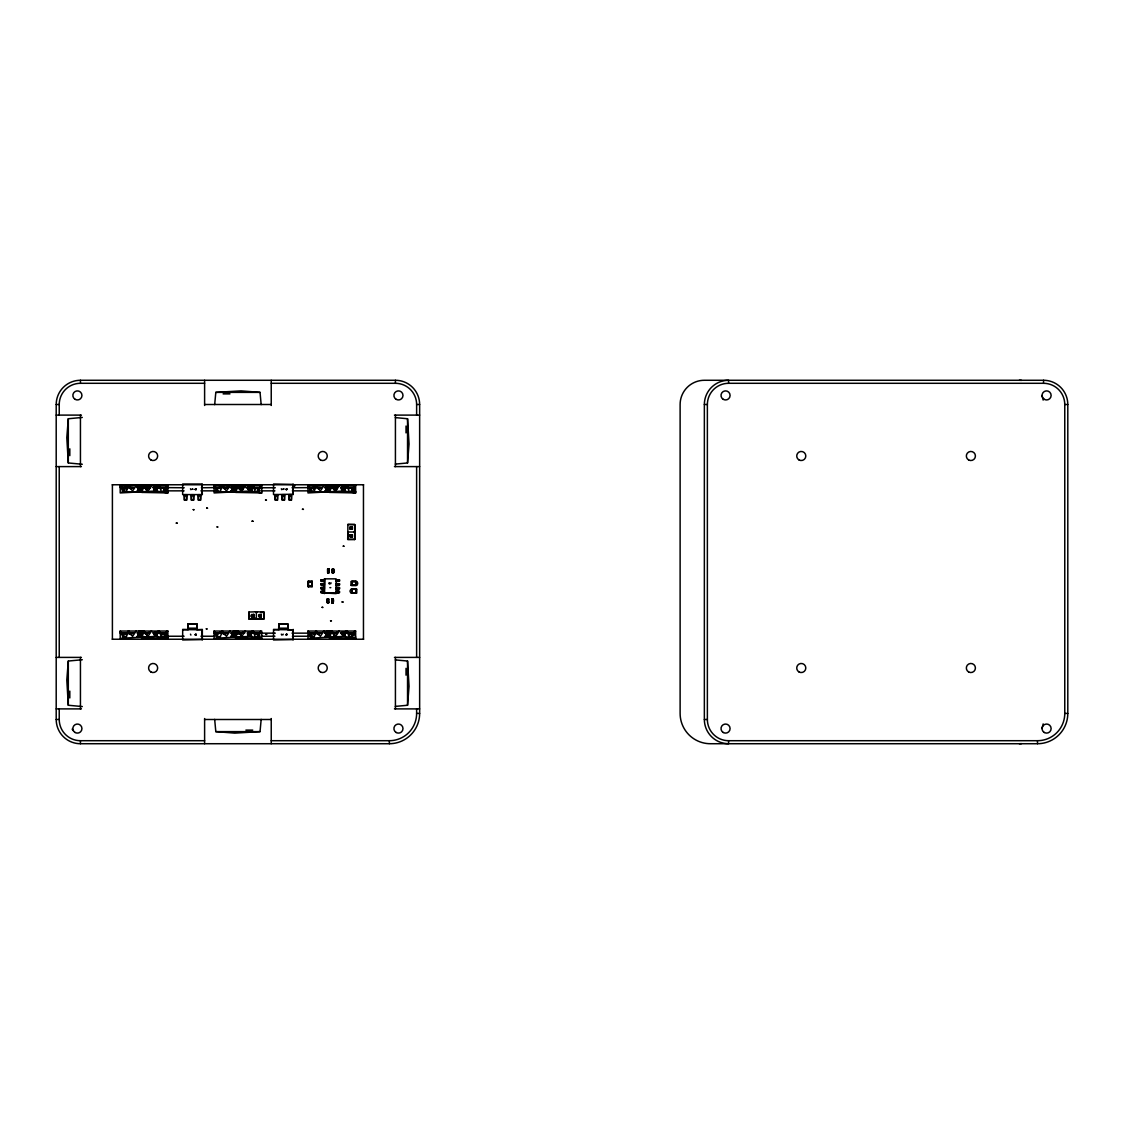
<?xml version="1.0" encoding="UTF-8"?>
<svg xmlns="http://www.w3.org/2000/svg" width="1124" height="1124" viewBox="0 0 1124 1124"><rect width="100%" height="100%" fill="white"/><g stroke="black" fill="none" stroke-linecap="round" stroke-linejoin="round"><path stroke-width="1.5" d="M186.654 499.126L186.71 494.701L184.336 494.701L184.406 500.039L186.654 500.082L186.71 494.701M187.961 628.176L187.961 623.918L197.023 623.946L197.107 629.299L187.764 629.384L187.961 628.176L197.037 628.19L197.107 629.299M193.693 494.701L193.623 500.082L191.389 500.054L191.305 494.701L193.693 494.701L193.623 500.039L191.375 500.039L191.305 494.701M200.606 499.126L200.662 494.701L198.288 494.701L198.358 500.039L200.606 500.082L200.662 494.701M201.969 639.598L182.65 639.963L182.678 629.398L201.969 629.777L202.334 639.992L202.334 629.412L196.812 629.763M201.969 494.223L202.334 484.023L182.678 484.008L182.65 494.588L202.334 494.602L201.969 484.388M277.516 499.126L277.572 494.701L275.197 494.701L275.268 500.039L277.516 500.082L277.572 494.701M278.822 628.176L278.836 623.918L287.885 623.946L287.969 629.299L278.626 629.384L278.822 628.176L287.913 628.19L287.969 629.299M284.555 494.701L284.484 500.082L282.25 500.054L282.18 494.701L284.555 494.701L284.484 500.039L282.236 500.039L282.18 494.701M291.467 499.126L291.523 494.701L289.149 494.701L289.219 500.039L291.467 500.082L291.523 494.701M292.83 639.598L273.511 639.963L273.539 629.398L292.83 629.777L293.195 639.992L293.195 629.412M292.844 494.223L273.511 494.588L273.539 484.008L292.83 484.402L293.195 494.602L293.195 484.023M321 579.872L324.33 579.689L321.028 579.872L321 581.052L324.33 581.178L321.028 581.052M331.917 598.881C335.458 597.462 331.861 608.548 333.224 598.923L331.763 598.881M335.514 593.022L324.977 593.022L336.132 593.612L336.118 578.846L324.358 578.846L324.358 593.627L324.977 579.45M339.476 592.601L336.146 592.798L339.462 592.601L339.462 591.421L336.146 591.294L339.476 591.421M354.833 539.422L347.836 539.478L347.864 524.458L354.833 524.571L354.833 539.422L347.681 539.422L347.864 532.003L354.65 532.003L354.65 539.534M351.77 593.093L351.784 589.173L356.013 589.159L356.013 593.093L351.77 593.093L351.77 589.159M351.77 585.407L351.784 581.473L356.013 581.473L356.013 585.407L351.77 585.407L351.77 581.473M354.65 532.003L354.692 524.515L347.864 524.458M355.999 593.093L356.013 589.159M355.999 585.393L356.013 581.473M333.547 572.734C336.554 569.615 330.358 568.308 333.603 568.927L333.603 572.762L332.297 572.818L333.617 572.776L332.142 572.818M324.33 587.445L321.014 587.557L321.028 588.751L322.504 588.765L322.504 587.557L324.33 587.445L324.33 588.878L321 588.751L321.014 587.557L322.504 587.557M324.33 583.595L321.014 583.707L321.028 584.902L322.504 584.916L322.504 583.707L324.33 583.595L324.33 585.028L321 584.902L321.014 583.707L322.504 583.707M322.504 581.066L322.518 579.872M337.973 588.765L337.987 587.557L339.462 587.571L339.476 588.765L336.146 588.892L336.146 587.445L339.476 587.571L339.462 588.751L336.146 588.892M337.973 584.916L337.987 583.707L339.462 583.721L339.476 584.916L336.146 585.042L336.146 583.595L339.476 583.721L339.462 584.902L336.146 585.042M337.973 581.066L337.987 579.858L339.462 579.872L339.476 581.066L336.16 581.066L336.146 579.745L339.476 579.872L339.462 581.052L336.16 581.066M337.973 592.615L337.987 591.407M324.33 591.421L321 591.421L321.028 592.601L322.49 592.615L322.504 591.393L324.33 591.421L324.33 592.727L321 592.601L321 591.421L322.504 591.393M137.086 487.535L141.694 487.535L141.694 489.909L138.126 491.23L138.364 488.701L143.886 485.68L146.064 488.701L151.571 485.68L147.932 490.991L143.886 485.68L138.168 487.282L138.126 491.23L142.003 492.396L167.869 492.944L167.869 485.68L120.198 485.68L120.198 492.944L156.152 490.991L167.869 492.944M137.086 632.924L141.694 632.91L141.694 635.299L138.126 636.606L138.364 634.091L143.886 631.056L146.064 634.091L151.571 631.056L147.932 636.381L143.886 631.056L138.168 632.672L138.126 636.606L142.003 637.772L167.869 638.32L167.869 631.056L120.198 631.056L120.198 638.32L156.152 636.381L167.869 638.32M230.982 487.535L239.96 488.701L245.468 485.68L241.829 490.991L237.768 485.68L232.064 487.282L232.008 491.23L235.9 492.396L261.766 492.944L261.766 485.68L214.094 485.68L214.094 492.944L250.034 490.991L261.766 492.944M230.982 632.924L239.96 634.091L245.468 631.056L241.829 636.381L237.768 631.056L232.064 632.672L232.008 636.606L235.9 637.772L261.766 638.32L261.766 631.056L214.094 631.056L214.094 638.32L250.034 636.381L261.766 638.32M337.172 488.701L337.172 487.549L329.487 487.535L329.487 489.909L325.904 491.23L326.157 488.701L331.664 485.68L333.842 488.701L339.364 485.68L335.725 490.991L331.664 485.68L325.96 487.282L325.904 491.23L329.782 492.396L355.648 492.944L355.648 485.68L307.976 485.68L307.976 492.944L343.93 490.991L355.648 492.944M337.172 632.924L329.487 632.91L329.487 635.299L325.904 636.606L326.157 634.091L331.664 631.056L333.842 634.091L339.364 631.056L335.725 636.381L331.664 631.056L325.96 632.672L325.904 636.606L329.782 637.772L355.648 638.32L355.648 631.056L307.976 631.056L307.976 638.32L343.93 636.381L355.648 638.32M260.838 612.102L263.803 612.032L263.873 619.029L248.84 619.001L248.966 612.032L257.298 611.751L263.929 612.215L263.803 619.183L248.769 618.762L248.966 612.032M251.65 616.458C255.71 618.607 249.022 612.847 251.481 616.669L253.602 616.669L253.602 614.547L251.481 614.547M253.406 616.5L253.602 614.547M259.335 616.458C263.409 618.607 256.722 612.847 259.18 616.669L261.288 616.669L261.288 614.547L259.18 614.547M261.091 616.5L261.288 614.547M350.196 536.907L350.196 534.785L350.196 536.907L352.318 536.907L352.318 534.785L350.196 534.785M350.196 529.207L350.196 527.086L350.196 529.207L352.318 529.207L352.318 527.086L350.196 527.086M352.318 529.207L352.318 527.086M352.318 536.907L352.318 534.785M322.138 584.902L322.223 583.721M322.138 588.751L322.223 587.571M338.268 581.052L338.338 579.872M338.268 584.902L338.338 583.721M338.268 588.751L338.338 587.571M82.291 417.44L68.311 418.746L66.794 437.672L68.311 462.962L82.291 464.268M82.291 659.732L68.311 661.038L66.794 679.978L68.311 705.254L82.291 706.56M395.311 464.1L407.548 462.962L409.052 444.022L407.548 418.746L395.311 417.594M395.311 706.406L407.548 705.254L409.052 686.328L407.548 661.038L395.311 659.9M253.293 616.359L253.448 614.744L251.678 614.702M260.993 616.359L261.133 614.744L259.377 614.702M214.67 404.612L215.808 392.374L241.098 390.871L260.037 392.374L261.175 404.612M214.67 719.388L215.808 731.626L234.747 733.129L260.037 731.626L261.175 719.388M192.415 488.842L191.993 489.404M284.091 488.842L283.684 489.404M282.967 634.849L283.15 634.133M140.444 485.68L137.718 485.68M138.603 631.056L140.444 631.056M234.34 485.68L231.614 485.68M328.236 631.056L326.382 631.056M122.713 491.244L122.98 488.701L120.198 485.68L122.713 491.244L126.478 491.272L128.501 485.68L132.548 490.991L136.187 485.68M122.713 636.634L122.98 634.091L120.198 631.056L122.713 636.634L126.478 636.662L128.501 631.056L132.548 636.381L136.187 631.056M216.609 491.244L216.876 488.701L214.094 485.68L216.609 491.244L220.374 491.272L222.383 485.68L226.444 490.991L230.083 485.68L225.685 488.322M216.609 636.634L216.876 634.091L214.094 631.056L216.609 636.634L220.374 636.662L222.383 631.056L226.444 636.381L230.083 631.056M310.491 491.244L310.772 488.701L307.976 485.68L310.491 491.244L314.27 491.272L316.28 485.68L320.34 490.991L323.965 485.68M310.491 636.634L310.772 634.091L307.976 631.056L310.491 636.634L314.27 636.662L316.28 631.056L320.34 636.381L323.965 631.056M187.764 629.384L187.961 623.918L197.037 623.961L197.037 628.19M278.626 629.384L278.836 623.918L287.899 623.961L287.913 628.19M327.702 572.72L328.826 572.776L329.107 570.556L328.826 568.913L327.646 568.913L327.646 572.762L328.953 572.818L327.702 572.72L327.646 568.913L328.953 569.404M332.24 569.657L332.423 568.913L332.367 572.608A6.772 6.772 0 0 1 332.381 569.095L333.575 568.969M328.728 598.881L327.253 598.909L327.267 602.773L328.63 602.028M331.861 599.668L333.196 598.98M258.871 491.329L257.775 489.376L260.22 487.521L260.67 485.68L258.871 491.329L255.092 491.23L253.153 485.68L247.449 487.282L248.306 489.333M309.676 491.947L355.648 491.933L354.102 487.521L354.566 485.68L352.753 491.329L348.988 491.23L347.049 485.68L341.345 487.282L341.541 489.909M327.323 602.731L328.63 602.815L328.447 598.923C326.143 597.926 326.297 604.108 328.728 602.815M332.03 598.937L332.044 602.773L333.224 602.787L331.763 602.815M328.84 572.762L328.882 572.608A6.772 6.772 0 0 0 328.882 569.095L329.107 568.885M331.987 599.092L332.016 598.98A6.772 6.772 0 0 0 331.987 602.605L333.21 602.773M328.475 602.689L328.489 602.605A6.772 6.772 0 0 0 328.489 599.092L328.475 599.022M308.566 585.745L308.271 586.798L312.205 586.798L312.205 581.052L308.271 581.052C308.664 597.027 308.215 575.713 308.566 582.106M311.91 582.106C312.135 578.129 312.135 589.721 311.91 585.745M153.749 489.909L153.552 487.282L159.271 485.68L161.196 491.23L164.975 491.329L166.774 485.68L166.324 487.521L163.078 488.308M254.614 633.079L253.153 631.056L250.975 632.924L250.034 636.381L247.449 632.672L253.153 631.056L255.092 636.606L258.871 636.718L260.67 631.056M161.449 488.701L159.271 485.68L156.152 490.991L157.093 488.701L156.152 490.991L153.552 487.282L154.424 489.333M164.778 635.299L164.778 634.091L164.778 635.299L163.893 634.751L166.324 632.896L166.774 631.056L164.975 636.718L161.196 636.606L159.271 631.056L156.152 636.381L157.093 634.091L156.152 636.381L153.552 632.672L159.271 631.056L160.718 633.079M261.766 485.68L260.22 487.521L255.345 488.701L253.153 485.68L250.034 490.991L250.975 488.701L250.034 490.991L247.449 487.282M248.755 636.086L250.975 635.299L250.09 634.751L250.975 634.091L250.034 636.381L253.153 631.056M349.227 488.701L347.049 485.68L343.93 490.991L344.871 488.701L343.93 490.991L341.345 487.282L342.202 489.333M352.557 635.299L352.557 634.091L352.557 635.299L351.672 634.751L354.102 632.896L354.566 631.056L352.753 636.718L348.988 636.606L347.049 631.056L341.345 632.672L343.93 636.381L344.871 632.924L347.049 631.056L348.51 633.079M343.93 636.381L347.049 631.056M195.239 489.095L195.998 489.713L195.998 488.757M195.239 634.484L195.998 635.088L195.998 634.147M167.869 485.68L166.324 487.521L154.016 487.549M167.869 631.056L166.324 632.896L161.449 634.091L162.109 634.709M355.648 491.933L351.672 489.376L355.648 485.68M355.648 631.056L354.102 632.896L349.227 634.091L349.901 634.709M239.96 489.909L237.768 485.68L235.9 492.396L235.59 489.909L232.008 491.23L235.59 489.909L235.59 487.535L237.768 485.68L240.62 489.333M239.229 633.88L237.768 631.056L235.9 637.772L235.59 635.299L232.008 636.606L235.59 635.299L235.59 632.91L237.768 631.056L240.62 634.709M257.298 611.751L256.384 612.664L255.485 611.751M355.114 531.09L354.2 532.003L355.114 532.902M192.907 489.319L193.131 489.291M282.953 489.319L283.15 488.757M157.093 488.701L157.093 489.909L154.873 490.71M164.975 491.329L164.778 488.701L164.118 489.291L167.869 491.933L166.844 488.996M250.975 488.701L250.975 489.909L248.755 490.71M125.649 634.667L128.501 631.056L131.339 634.709M157.093 634.091L157.093 635.299L154.873 636.086M344.871 488.701L344.871 489.909L342.651 490.71A1.546 1.546 0 0 1 342.202 490.345M250.975 634.091L250.975 635.299M313.427 634.667L316.28 631.056L319.118 634.709M333.842 635.299L333.842 634.091L334.741 634.624L333.842 635.299L331.664 631.056L329.782 637.772L328.812 634.667L329.487 634.091L328.587 634.751L329.487 635.299L326.157 636.353M344.871 634.091L344.871 635.299M133.868 487.507L120.198 487.493L122.98 488.701L128.501 485.68L130.679 488.701M154.648 489.249L153.749 488.701L159.271 485.68M224.561 488.701L222.383 485.68L216.876 488.701L216.876 489.909L217.761 489.249L216.876 488.701M253.153 485.68L247.645 488.701M320.256 487.549L307.976 487.493L310.772 488.701L316.28 485.68L318.457 488.701M153.552 632.672L153.749 634.091L159.271 631.056M342.427 489.249L341.541 488.701L347.049 485.68M227.75 632.882L214.094 632.868L216.876 634.091L222.383 631.056L225.236 634.709M147.286 485.975L145.923 485.68L147.89 485.68M241.168 485.975L239.805 485.68L241.941 485.68M335.064 485.975L333.702 485.68L335.669 485.68M247.898 632.924L260.22 632.896L257.775 634.751L258.871 636.718M164.778 488.701L163.893 489.376L164.778 489.909M352.079 581.768C349.058 581.712 361.226 579.858 356.772 585.407L351.011 585.407L351.011 581.473L356.772 581.473L355.718 581.768M355.718 585.098C359.694 585.337 348.103 585.337 352.079 585.098M355.718 592.798C358.739 592.854 346.557 594.708 351.011 589.159L356.772 589.159L356.772 593.093L351.011 593.093L352.079 592.798M352.079 589.468C348.103 589.229 359.694 589.229 355.718 589.468M146.696 485.68L145.965 485.975L146.977 485.68M240.592 485.68L239.862 485.975L240.873 485.68M334.474 485.68L333.744 485.975L334.755 485.68M232.261 490.977L232.261 488.701L235.59 487.535L243.29 487.549L243.29 488.701M232.261 636.353L232.261 634.091L235.59 632.91L243.29 632.924M130.679 634.091L134.009 632.924L120.198 632.868L123.879 634.624L122.98 635.299L122.98 634.091L126.31 632.924L131.564 634.624M220.206 632.924L224.561 634.091L227.905 632.924L214.094 632.868M247.645 634.091L248.544 634.624L247.645 635.299L247.645 634.091L250.975 632.924M319.357 634.624L314.102 632.924L310.772 634.091L307.976 632.868L321.647 632.882M318.457 634.091L321.787 632.924M138.364 490.977L141.694 489.909L142.003 492.396L143.886 485.68L146.064 489.909M326.157 490.977L329.487 489.909L329.782 492.396L331.664 485.68L333.842 489.909M138.364 636.353L141.694 635.299L142.003 637.772L143.886 631.056L145.333 633.88M141.217 485.975L143.113 485.68L140.711 485.68L142.256 485.68M235.113 485.975L236.995 485.68L234.607 485.68L236.152 485.68M329.009 485.975L330.892 485.68L328.503 485.68L330.035 485.68M141.217 631.365L143.113 631.056L140.711 631.056L142.256 631.056M235.113 631.365L236.995 631.056L234.607 631.056L236.152 631.056M329.009 631.365L330.892 631.056L328.503 631.056L330.035 631.056M141.498 485.975L142.706 485.68M235 485.68L236.588 485.68M329.29 485.975L330.484 485.68M141.498 631.365L142.706 631.056M235 631.056L236.588 631.056M329.29 631.365L330.484 631.056M350.857 488.308L354.102 487.521L341.794 487.549M260.22 632.896L255.345 634.091L256.23 634.624M328.236 485.68L325.496 485.68M233.019 631.365L234.34 631.056M260.838 612.65L263.929 612.215M327.688 568.997L328.854 569.011M327.295 598.994L328.573 599.415M337.495 581.066L337.312 579.858L336.231 581.066L336.146 579.745L337.987 579.858M336.146 583.595L337.987 583.707M322.504 584.916L324.33 585.028M336.146 587.445L337.987 587.557M322.504 588.765L324.33 588.878M322.49 592.615L324.33 592.727L324.246 591.421L323.178 592.615L322.995 591.421M260.22 487.521L246.367 487.549M154.016 632.924L166.324 632.896L152.653 632.896M324.864 487.535L329.487 487.535M184.336 494.701L184.392 495.81L186.654 495.81M191.375 495.81L193.637 495.81M198.288 494.701L198.344 495.81L200.606 495.81M275.197 494.701L275.254 495.81L277.516 495.81M282.236 495.81L284.498 495.81M289.149 494.701L289.205 495.81L291.467 495.81M324.864 632.924L329.487 632.91M80.436 380.277L395.423 380.277A24.236 24.236 0 0 1 419.645 404.499L419.645 713.431A30.292 30.292 0 0 1 389.368 743.723L80.436 743.723A24.236 24.236 0 0 1 56.2 719.501L56.2 404.499A24.236 24.236 0 0 1 80.436 380.277L80.436 383.298A21.201 21.201 0 0 0 59.235 404.499L59.235 415.107M1043.564 380.277L704.355 380.277A24.236 24.236 0 0 0 680.118 404.499L680.118 713.431A30.292 30.292 0 0 0 710.41 743.723L1037.508 743.723A30.292 30.292 0 0 0 1067.8 713.431L1067.8 404.499A24.236 24.236 0 0 0 1043.564 380.277L1043.564 383.298A21.201 21.201 0 0 1 1064.765 404.499L1064.765 713.431A27.257 27.257 0 0 1 1037.508 740.702L1037.508 743.709M80.436 383.298L204.61 383.298M271.235 383.298L395.423 383.298A21.201 21.201 0 0 1 416.625 404.499L416.625 415.107M1037.508 740.702L728.577 740.702A21.201 21.201 0 0 1 707.375 719.501L707.375 404.499A21.201 21.201 0 0 1 728.577 383.298L1043.564 383.298M215.808 392.374L260.037 392.374M223.114 393.892L229.97 393.892M56.214 404.499L59.235 404.499M204.61 404.499L271.235 404.499M416.625 404.499L419.631 404.499M728.577 740.702L728.577 743.709A24.236 24.236 0 0 1 704.355 719.501L704.355 404.499L707.375 404.499M1064.765 404.499L1067.786 404.499M56.2 415.107L81.392 415.107M394.454 415.107L419.645 415.107M56.2 466.601L81.392 466.601M394.454 466.601L419.645 466.601M112.203 484.767L363.642 484.767M120.198 487.493L132.463 487.549M223.283 487.549L227.905 487.549M137.114 487.76L150.63 487.76M152.653 487.507L184.21 487.76M201.365 487.76L227.75 487.507M230.265 487.76L243.135 487.507M245.973 487.76L275.324 487.76M292.043 487.76L321.647 487.507M324.822 487.76L337.017 487.507M340.558 487.76L354.102 487.521M190.476 488.757L190.911 489.713M281.337 488.757L281.773 489.713M194.916 489.46L195.688 489.46M285.777 489.46L286.55 489.46M286.859 488.757L286.395 489.713L286.395 488.645M137.114 490.851L140.191 490.851M166.268 490.851L184.083 490.851M200.929 490.851L214.951 490.851M230.589 490.851L234.073 490.851M248.615 490.851L252.029 490.851M260.627 490.851L274.916 490.851M292.366 490.851L309.128 490.851M324.892 490.851L327.969 490.851M137.269 491.104L142.214 491.104M231.165 491.104L236.11 491.104M325.047 491.104L329.992 491.104M121.898 491.947L167.869 491.933M215.794 491.947L258.351 491.933M186.654 500.039L184.406 500.039L184.392 495.81M200.606 500.039L198.358 500.039L198.344 495.81M277.516 500.039L275.268 500.039L275.254 495.81M291.467 500.039L289.219 500.039L289.205 495.81M308.271 581.811L312.205 581.811L312.205 586.04L308.271 586.04L308.271 581.811L312.191 581.825M308.271 582.106L312.205 582.106M308.271 585.745L312.205 585.745M329.88 587.669L330.807 587.669M251.776 617.638L254.853 617.638M183.029 629.777L188.2 629.777M273.891 629.777L279.061 629.777M287.674 629.763L292.83 629.763M325.061 632.882L337.017 632.882M340.446 632.896L354.102 632.896L344.871 632.924L341.541 634.091L341.345 632.672M120.198 632.868L133.868 632.882M137.283 632.882L149.239 632.882M230.912 633.149L244.835 632.896M247.196 633.149L275.324 633.149M292.015 633.149L322.476 633.149M324.892 633.149L335.669 633.149M190.476 634.147L190.911 635.088M281.337 634.147L281.773 635.088M194.916 634.835L195.688 634.835M285.777 634.835L286.55 634.723M286.859 634.147L286.395 635.088L286.395 634.02M137.114 636.24L140.191 636.24M154.1 636.24L157.571 636.24M166.268 636.24L184.083 636.24M200.929 636.24L214.951 636.24M230.589 636.24L234.073 636.24M248.615 636.24L252.029 636.24M260.627 636.24L274.916 636.24M292.366 636.24L312.584 636.24M324.892 636.24L327.969 636.24M137.269 636.493L142.214 636.493M231.165 636.493L236.11 636.493M325.047 636.493L329.992 636.493M137.226 637.322L147.441 637.322M232.823 637.322L241.323 637.322M325.005 637.322L335.219 637.322M112.203 639.233L363.642 639.233M56.2 657.399L81.392 657.399M394.454 657.399L419.645 657.399M56.2 708.893L81.392 708.893M394.454 708.893L419.645 708.893M389.368 743.709L389.368 740.702A27.257 27.257 0 0 0 416.625 713.431L419.631 713.431M1064.765 713.431L1067.786 713.431M56.214 719.501L59.235 719.501A21.201 21.201 0 0 0 80.436 740.702L204.61 740.702M204.61 719.501L271.235 719.501M704.369 719.501L707.375 719.501M245.875 730.108L252.731 730.108M215.808 731.626L260.037 731.626M271.235 740.702L389.368 740.702M141.694 487.535L149.394 487.549L149.394 488.701M141.694 632.91L149.394 632.924M308.285 586.026L312.205 586.04M215.611 487.507L220.206 487.549L220.206 488.701M307.976 632.868L314.102 632.924M350.407 527.254L352.163 527.297M350.365 529.011L352.107 529.039M350.407 534.954L352.163 534.982M350.365 536.71L352.107 536.738M334.741 489.249L333.842 488.701L334.516 489.333M326.157 488.701L327.042 489.249L326.157 489.909L326.817 489.333L325.96 487.282M239.96 488.701L240.845 489.249M232.261 488.701L233.16 489.249L232.261 489.909L232.921 489.333L232.064 487.282M146.949 489.249L146.064 488.701L146.724 489.333M138.364 488.701L139.264 489.249L138.364 489.909L139.039 489.333L138.168 487.282M349.227 634.091L350.126 634.624M342.427 634.624L341.541 634.091L342.202 634.709M326.157 634.091L327.042 634.624L326.157 635.299L326.817 634.709L325.96 632.672M239.96 634.091L240.845 634.624M232.261 634.091L233.16 634.624L232.261 635.299L232.921 634.709L232.064 632.672M224.561 634.091L225.46 634.624M161.449 634.091L162.348 634.624M154.648 634.624L153.749 634.091L154.424 634.709M146.949 634.624L146.064 634.091L146.724 634.709M138.364 634.091L139.264 634.624L138.364 635.299L139.039 634.709L138.168 632.672M352.557 489.909L352.557 488.701L352.753 491.329M252.436 489.881L250.975 487.549L250.975 489.909M72.147 729.097L73.018 730.53M316.28 485.68L317.727 488.504M316.28 631.056L317.727 633.88M222.383 485.68L223.845 488.504M222.383 631.056L223.845 633.88M128.501 485.68L129.948 488.504M128.501 631.056L129.948 633.88M354.622 634.372L355.648 637.308M166.844 634.372L167.869 637.308M332.03 602.787L331.791 601.537M336.947 579.872L337.003 581.052M323.487 591.421L323.529 592.601M336.947 591.421L336.961 592.601M323.529 579.872L323.529 581.052M338.338 591.421L338.352 592.601M337.312 583.707L337.312 584.916M337.312 587.557L337.312 588.765M337.312 591.407L337.312 592.615M323.164 579.858L323.178 581.066M323.164 583.707L323.178 584.916M323.164 587.557L323.178 588.765M322.138 579.872L322.138 581.052M322.138 591.421L322.138 592.601M336.947 583.721L336.947 584.902M336.947 587.571L336.947 588.751M323.529 583.721L323.529 584.902M323.529 587.571L323.529 588.751M728.577 383.298L728.577 380.291A24.236 24.236 0 0 0 704.355 404.499M416.625 466.601L416.625 657.399M416.625 708.893L416.625 713.431M407.548 418.746L407.548 462.962M407.548 661.038L407.548 705.254M406.031 426.038L406.031 432.895M406.031 668.344L406.031 675.187M395.423 380.291L395.423 383.298M395.423 415.107L395.423 466.601M395.423 657.399L395.423 708.893M363.459 484.767L363.459 639.233M355.718 581.473L355.718 585.407M355.718 589.159L355.718 593.093M352.079 581.473L352.079 585.407M352.079 589.159L352.079 593.093M344.871 487.549L344.871 489.909M331.018 582.766L330.807 583.693M330.217 583.651L329.388 583.005L329.388 583.749M329.192 582.766L329.192 583.749M314.102 487.549L314.102 489.909M286.718 488.645L286.718 489.713M286.718 634.02L286.718 635.088M271.235 380.277L271.235 405.469M271.235 718.531L271.235 743.723M256.384 612.215L256.384 619.001M204.61 380.277L204.61 405.469M204.61 718.531L204.61 743.723M195.857 488.645L195.857 489.713M195.857 634.02L195.857 635.088M157.093 487.549L157.093 489.909M157.093 632.924L157.093 635.299M126.31 487.549L126.31 489.909M112.4 484.767L112.4 639.233M80.436 415.107L80.436 466.601M80.436 657.399L80.436 708.893M80.436 740.702L80.436 743.709M69.814 448.813L69.814 455.656M69.814 691.105L69.814 697.962M68.311 418.746L68.311 462.962M68.311 661.038L68.311 705.254M59.235 466.601L59.235 657.399M59.235 708.893L59.235 719.501M162.067 488.336A1.546 1.546 0 0 1 164.413 488.28A1.546 1.546 0 0 1 164.118 490.598M154.03 489.46A1.546 1.546 0 0 1 155.168 487.816A1.546 1.546 0 0 1 156.981 488.673A1.546 1.546 0 0 1 156.433 490.598M146.345 489.46A1.546 1.546 0 0 1 149.099 488.364M131.241 488.406A1.546 1.546 0 0 1 133.25 487.957M124.033 490.654A1.546 1.546 0 0 1 123.373 488.729A1.546 1.546 0 0 1 125.171 487.816A1.546 1.546 0 0 1 126.338 489.474M255.724 634.105A1.546 1.546 0 0 1 257.958 633.36A1.546 1.546 0 0 1 258.351 635.664M248.263 635.664A1.546 1.546 0 0 1 248.924 633.248A1.546 1.546 0 0 1 251.003 634.639A1.546 1.546 0 0 1 249.022 636.17M240.227 634.54A1.546 1.546 0 0 1 242.517 633.346M224.842 634.54A1.546 1.546 0 0 1 227.132 633.346M217.494 635.664A1.546 1.546 0 0 1 217.62 633.585A1.546 1.546 0 0 1 219.7 633.514M161.73 634.54A1.546 1.546 0 0 1 163.851 633.262A1.546 1.546 0 0 1 164.455 635.664M154.03 634.54A1.546 1.546 0 0 1 156.025 633.205A1.546 1.546 0 0 1 156.939 635.411A1.546 1.546 0 0 1 154.592 635.889M146.345 634.54A1.546 1.546 0 0 1 148.888 633.514M130.96 634.526A1.546 1.546 0 0 1 133.25 633.346M124.174 636.1A1.546 1.546 0 0 1 123.865 633.458A1.546 1.546 0 0 1 126.324 634.47M255.724 488.715A1.546 1.546 0 0 1 258.141 488.111A1.546 1.546 0 0 1 258.014 490.598M247.926 489.46A1.546 1.546 0 0 1 249.514 487.76A1.546 1.546 0 0 1 250.989 489.558A1.546 1.546 0 0 1 249.022 490.795M240.227 489.46A1.546 1.546 0 0 1 242.995 488.364M225.193 488.336A1.546 1.546 0 0 1 227.61 488.364M217.831 490.598A1.546 1.546 0 0 1 217.564 488.252A1.546 1.546 0 0 1 219.911 488.364M349.803 488.406A1.546 1.546 0 0 1 352.191 488.28A1.546 1.546 0 0 1 351.826 490.654M341.822 489.474A1.546 1.546 0 0 1 342.989 487.816A1.546 1.546 0 0 1 344.787 488.729A1.546 1.546 0 0 1 344.127 490.654M334.123 489.46A1.546 1.546 0 0 1 336.891 488.364M319.075 488.336A1.546 1.546 0 0 1 320.888 487.886M311.727 490.598A1.546 1.546 0 0 1 311.179 488.673A1.546 1.546 0 0 1 312.978 487.816A1.546 1.546 0 0 1 314.116 489.46M349.508 634.526A1.546 1.546 0 0 1 351.601 633.248A1.546 1.546 0 0 1 352.304 635.594M341.822 634.526A1.546 1.546 0 0 1 343.902 633.248A1.546 1.546 0 0 1 344.604 635.594M334.474 635.664A1.546 1.546 0 0 1 334.587 633.585A1.546 1.546 0 0 1 336.666 633.514M318.738 634.54A1.546 1.546 0 0 1 321.028 633.346M311.854 636.058A1.546 1.546 0 0 1 311.699 633.43A1.546 1.546 0 0 1 314.116 634.47M253.855 614.224A1.812 1.812 0 0 1 253.813 616.767A1.812 1.812 0 0 1 251.256 616.753M261.386 616.865A1.812 1.812 0 0 1 259.082 616.865M1043.17 723.898A24.236 24.236 0 0 1 1041.864 728.408M1021.519 743.624A24.236 24.236 0 0 1 1019.342 743.723M1019.342 380.277A24.236 24.236 0 0 1 1021.519 380.376M1041.864 395.592A24.236 24.236 0 0 1 1043.17 400.102M253.602 615.207L253.602 615.292M217.072 526.945L218 527.044L217.087 526.903M252.085 521.185L252.998 521.269L252.085 521.185M343.242 546.18L344.169 546.278L343.256 546.138M342.089 601.958L343.003 602.043L342.089 601.958M176.299 523.096L177.227 523.194L176.299 523.096M193.23 509.636L194.143 509.79L193.244 509.594M206.69 508.104L207.603 508.245L206.718 508.006M206.31 628.878L207.223 629.019L206.31 628.836M265.545 500.025L266.458 500.166L265.559 499.927M265.924 634.259L266.838 634.414L265.938 634.217M294.01 485.793L294.924 485.933L294.024 485.694M302.468 509.256L303.396 509.355L302.468 509.256M322.082 607.339L322.995 607.48L322.11 607.241M330.554 620.799L331.468 620.954L330.554 620.757M123.654 489.333L122.98 489.909L123.879 489.249L122.98 488.701L123.654 489.333M141.694 488.701L141.694 489.909L140.809 489.376L141.694 488.701M235.59 488.701L235.59 489.909L234.705 489.376L235.59 488.701M258.675 488.701L258.675 489.909L258.675 488.701M141.694 634.091L141.694 635.299L140.809 634.751L141.694 634.091M311.432 489.333L310.772 489.909L311.657 489.249L310.772 488.701L311.432 489.333M329.487 488.701L329.487 489.909L328.587 489.376L329.487 488.701M217.536 634.709L216.876 635.299L217.761 634.624L216.876 634.091L217.536 634.709M235.59 634.091L235.59 635.299L234.705 634.751L235.59 634.091M258.675 634.091L258.675 635.299L258.675 634.091M311.432 634.709L310.772 635.299L311.657 634.624L310.772 634.091L311.432 634.709M75.125 732.511A4.538 4.538 0 0 0 81.94 728.577A4.538 4.538 0 0 0 75.125 724.643A4.538 4.538 0 0 0 75.125 732.511M396.182 732.511A4.538 4.538 0 0 0 402.996 728.577A4.538 4.538 0 0 0 396.182 724.643A4.538 4.538 0 0 0 396.182 732.511M75.125 399.357A4.538 4.538 0 0 0 81.94 395.423A4.538 4.538 0 0 0 75.125 391.489A4.538 4.538 0 0 0 75.125 399.357M396.182 399.357A4.538 4.538 0 0 0 402.996 395.423A4.538 4.538 0 0 0 396.182 391.489A4.538 4.538 0 0 0 396.182 399.357M150.855 459.927A4.538 4.538 0 0 0 157.669 455.993A4.538 4.538 0 0 0 150.855 452.059A4.538 4.538 0 0 0 150.855 459.927M320.452 459.927A4.538 4.538 0 0 0 327.267 455.993A4.538 4.538 0 0 0 320.452 452.059A4.538 4.538 0 0 0 320.452 459.927M150.855 671.941A4.538 4.538 0 0 0 157.669 668.007A4.538 4.538 0 0 0 150.855 664.073A4.538 4.538 0 0 0 150.855 671.941M320.452 671.941A4.538 4.538 0 0 0 327.267 668.007A4.538 4.538 0 0 0 320.452 664.073A4.538 4.538 0 0 0 320.452 671.941M139.418 490.654A1.546 1.546 0 0 0 141.736 489.305A1.546 1.546 0 0 0 139.418 487.971A1.546 1.546 0 0 0 139.418 490.654M233.174 635.945A1.546 1.546 0 0 0 235.618 634.835A1.546 1.546 0 0 0 233.441 633.29A1.546 1.546 0 0 0 233.174 635.945M139.292 635.945A1.546 1.546 0 0 0 141.722 634.835A1.546 1.546 0 0 0 139.545 633.29A1.546 1.546 0 0 0 139.292 635.945M233.3 490.654A1.546 1.546 0 0 0 235.618 489.305A1.546 1.546 0 0 0 233.3 487.971A1.546 1.546 0 0 0 233.3 490.654M327.196 490.654A1.546 1.546 0 0 0 329.515 489.305A1.546 1.546 0 0 0 327.196 487.971A1.546 1.546 0 0 0 327.196 490.654M327.07 635.945A1.546 1.546 0 0 0 329.501 634.835A1.546 1.546 0 0 0 327.337 633.29A1.546 1.546 0 0 0 327.07 635.945M723.28 732.511A4.538 4.538 0 0 0 730.094 728.577A4.538 4.538 0 0 0 723.28 724.643A4.538 4.538 0 0 0 723.28 732.511M1044.322 732.511A4.538 4.538 0 0 0 1051.137 728.577A4.538 4.538 0 0 0 1044.322 724.643A4.538 4.538 0 0 0 1044.322 732.511M723.28 399.357A4.538 4.538 0 0 0 730.094 395.423A4.538 4.538 0 0 0 723.28 391.489A4.538 4.538 0 0 0 723.28 399.357M1044.322 399.357A4.538 4.538 0 0 0 1051.137 395.423A4.538 4.538 0 0 0 1044.322 391.489A4.538 4.538 0 0 0 1044.322 399.357M798.995 459.927A4.538 4.538 0 0 0 805.81 455.993A4.538 4.538 0 0 0 798.995 452.059A4.538 4.538 0 0 0 798.995 459.927M968.607 459.927A4.538 4.538 0 0 0 975.421 455.993A4.538 4.538 0 0 0 968.607 452.059A4.538 4.538 0 0 0 968.607 459.927M798.995 671.941A4.538 4.538 0 0 0 805.81 668.007A4.538 4.538 0 0 0 798.995 664.073A4.538 4.538 0 0 0 798.995 671.941M968.607 671.941A4.538 4.538 0 0 0 975.421 668.007A4.538 4.538 0 0 0 968.607 664.073A4.538 4.538 0 0 0 968.607 671.941"/></g></svg>
